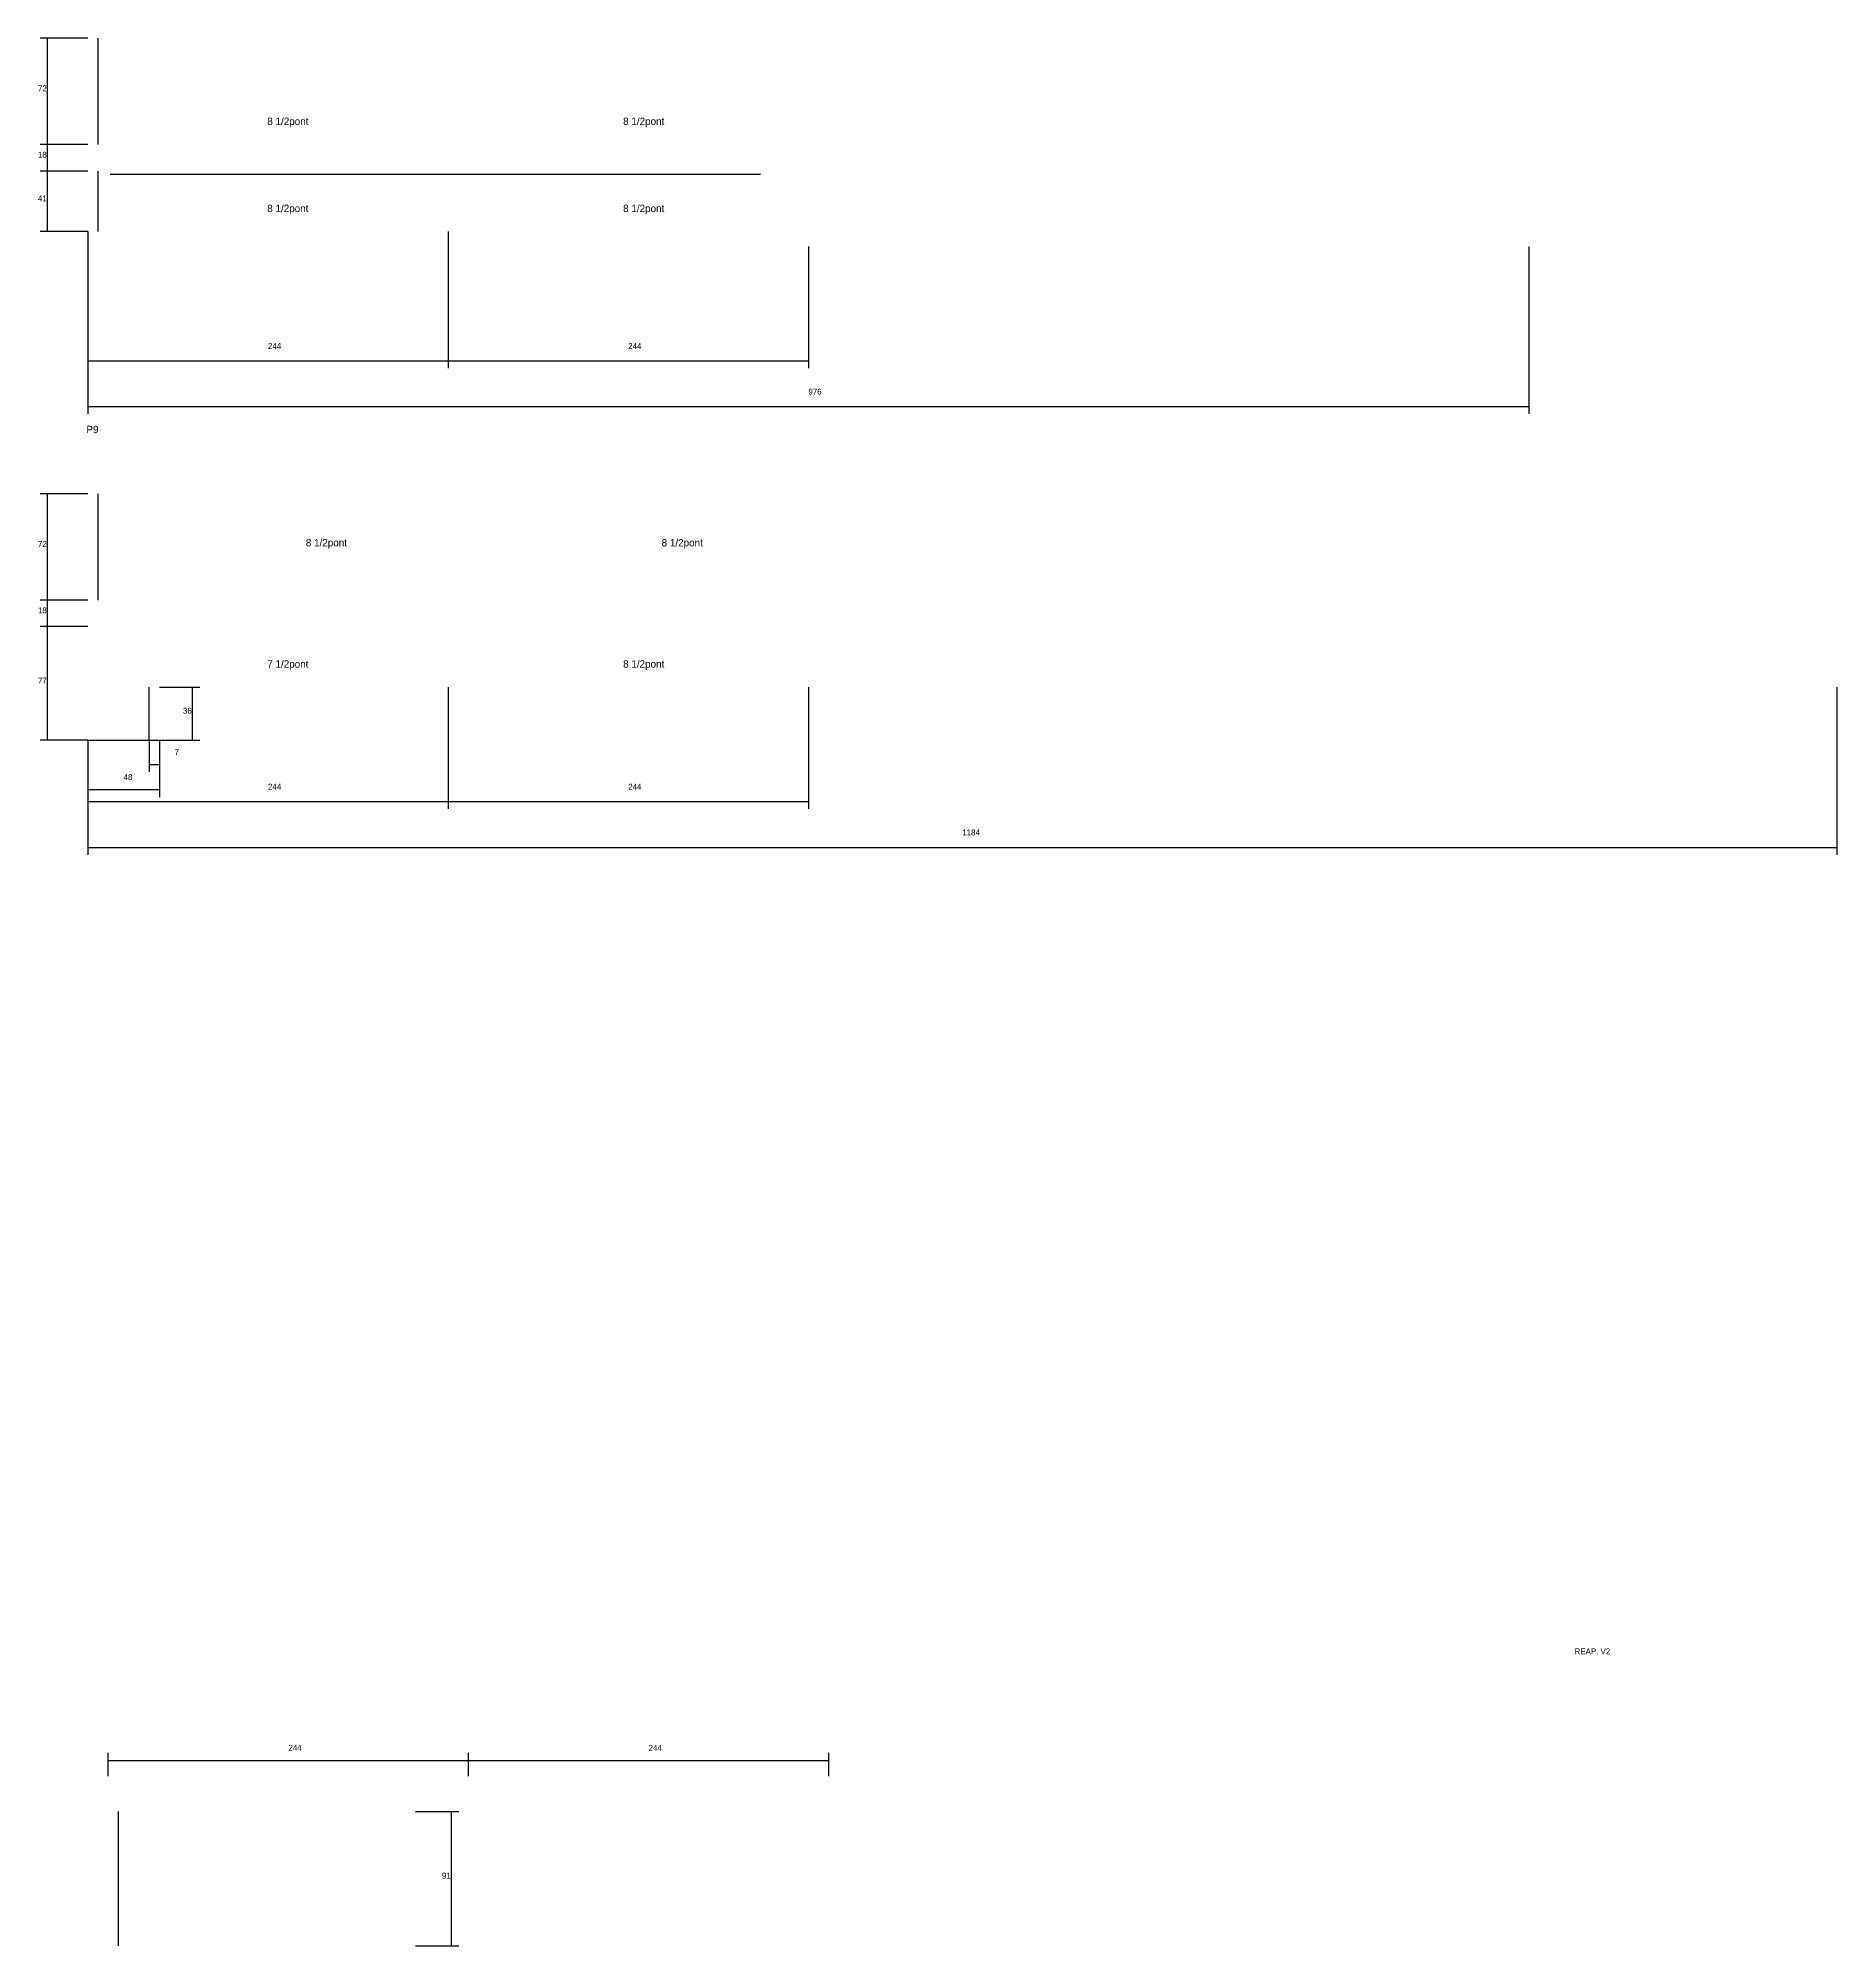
# Model space of a CAD drawing. Header units: metres. Extents: x -2848 to 22762, y -49062 to 1016.
# Drawn here: x 19071 to 20290, y -25500 to -24208 of the extents above; entities that cross this region are included whole.
import ezdxf

# ---------------------------------------------------------------- set-up
doc = ezdxf.new("R2010")
doc.units = ezdxf.units.M
for name, color, linetype in [('COTA', 4, 'Continuous'), ('NOMENCLATURA', 7, 'Continuous'), ('Painéis', 200, 'Continuous'), ('PONTALETE', 2, 'Continuous'), ('SARR_2.2x7', 40, 'Continuous')]:
    doc.layers.add(name, color=color, linetype=linetype)

msp = doc.modelspace()

# ---------------------------------------------------------------- linework, layer by layer
at = {"layer": 'COTA'}
for p, q in [((19105, -24207.6), (19072.7, -24207.6)), ((19077.7, -24279.6), (19077.7, -24207.6)), ((19105, -24279.6), (19072.7, -24279.6)), ((19105, -24279.6), (19072.7, -24279.6)), ((19077.7, -24297.6), (19077.7, -24279.6)), ((19105, -24297.6), (19072.7, -24297.6)), ((19105, -24297.6), (19072.7, -24297.6)), ((19077.7, -24338.6), (19077.7, -24297.6)), ((19105, -24338.6), (19072.7, -24338.6)), ((19105, -24338.6), (19105, -24431.1)), ((19105, -24338.6), (19105, -24462.1)), ((19349, -24338.6), (19349, -24431.1)), ((19349, -24338.6), (19349, -24431.1)), ((19593, -24348.6), (19593, -24431.1)), ((20081, -24348.6), (20081, -24462.1)), ((19105, -24426.1), (19349, -24426.1)), ((19349, -24426.1), (19593, -24426.1)), ((19105, -24457.1), (20081, -24457.1)), ((19105, -24516.1), (19072.7, -24516.1)), ((19077.7, -24588.1), (19077.7, -24516.1)), ((19105, -24588.1), (19072.7, -24588.1)), ((19105, -24588.1), (19072.7, -24588.1)), ((19077.7, -24606.1), (19077.7, -24588.1)), ((19105, -24606.1), (19072.7, -24606.1)), ((19105, -24606.1), (19072.7, -24606.1)), ((19077.7, -24683.1), (19077.7, -24606.1)), ((19153.5, -24647.1), (19180.9, -24647.1)), ((19175.9, -24683.1), (19175.9, -24647.1)), ((19349, -24647.1), (19349, -24729.6)), ((19349, -24647.1), (19349, -24729.6)), ((19593, -24647.1), (19593, -24729.6)), ((20289.5, -24647.1), (20289.5, -24760.6)), ((19105, -24683.1), (19072.7, -24683.1)), ((19105, -24683.1), (19105, -24729.6)), ((19105, -24683.1), (19105, -24760.6)), ((19105, -24683.1), (19105, -24721.5)), ((19146.5, -24683.1), (19146.5, -24704.5)), ((19153.5, -24683.1), (19153.5, -24704.5)), ((19153.5, -24683.1), (19153.5, -24721.5)), ((19153.5, -24683.1), (19180.9, -24683.1)), ((19146.5, -24699.5), (19153.5, -24699.5)), ((19105, -24716.5), (19153.5, -24716.5)), ((19105, -24724.6), (19349, -24724.6)), ((19349, -24724.6), (19593, -24724.6)), ((19105, -24755.6), (20289.5, -24755.6)), ((19118.8, -25384.5), (19118.8, -25368.9)), ((19362.8, -25384.5), (19362.8, -25368.9)), ((19362.8, -25384.5), (19362.8, -25368.9)), ((19606.8, -25384.5), (19606.8, -25368.9)), ((19118.8, -25373.9), (19362.8, -25373.9)), ((19362.8, -25373.9), (19606.8, -25373.9)), ((19326.9, -25408.5), (19356.3, -25408.5)), ((19351.3, -25499.5), (19351.3, -25408.5)), ((19326.9, -25499.5), (19356.3, -25499.5))]:
    msp.add_line(p, q, dxfattribs=at)
at = {"layer": 'Painéis'}
msp.add_line((19105, -24683.1), (19153.5, -24683.1), dxfattribs=at)
at = {"layer": 'SARR_2.2x7'}
for p, q in [((19112, -24279.6), (19112, -24207.6)), ((19112, -24338.6), (19112, -24297.6)), ((19120, -24299.8), (19349, -24299.8)), ((19349, -24299.8), (19560.5, -24299.8)), ((19112, -24588.1), (19112, -24516.1)), ((19146.5, -24683.1), (19146.5, -24647.1)), ((19125.8, -25499.5), (19125.8, -25408.5))]:
    msp.add_line(p, q, dxfattribs=at)

# ---------------------------------------------------------------- texts
at = {"layer": 'COTA'}
for s, p in [('72', (19071.2, -24243.6)), ('18', (19071.2, -24288.6)), ('41', (19071.2, -24318.1)), ('244', (19227, -24418)), ('244', (19471, -24418)), ('976', (19593, -24449)), ('72', (19071.2, -24552.1)), ('18', (19071.2, -24597.1)), ('77', (19071.2, -24644.6)), ('36', (19169.4, -24665.1)), ('7', (19163.8, -24693)), ('48', (19129.2, -24710)), ('244', (19227, -24716.5)), ('244', (19471, -24716.5)), ('1184', (19697.2, -24747.5)), ('244', (19240.8, -25367.4)), ('244', (19484.8, -25367.4)), ('91', (19344.8, -25454))]:
    msp.add_text(s, height=4, dxfattribs=at).set_placement(p)
at = {"layer": 'NOMENCLATURA'}
for s, p in [('8 1/2pont', (19226.5, -24266.4)), ('8 1/2pont', (19467.5, -24266.4)), ('8 1/2pont', (19226.5, -24325.4)), ('8 1/2pont', (19467.5, -24325.4)), ('P9', (19104, -24475.1)), ('8 1/2pont', (19252.6, -24551.8)), ('8 1/2pont', (19493.6, -24551.8)), ('7 1/2pont', (19226.5, -24633.9)), ('8 1/2pont', (19467.5, -24633.9))]:
    msp.add_text(s, height=5, dxfattribs=at).set_placement(p)
at = {"layer": 'PONTALETE'}
msp.add_text('REAP. V2', height=4, dxfattribs=at).set_placement((20111.9, -25302.1))

doc.saveas('drawing.dxf')
